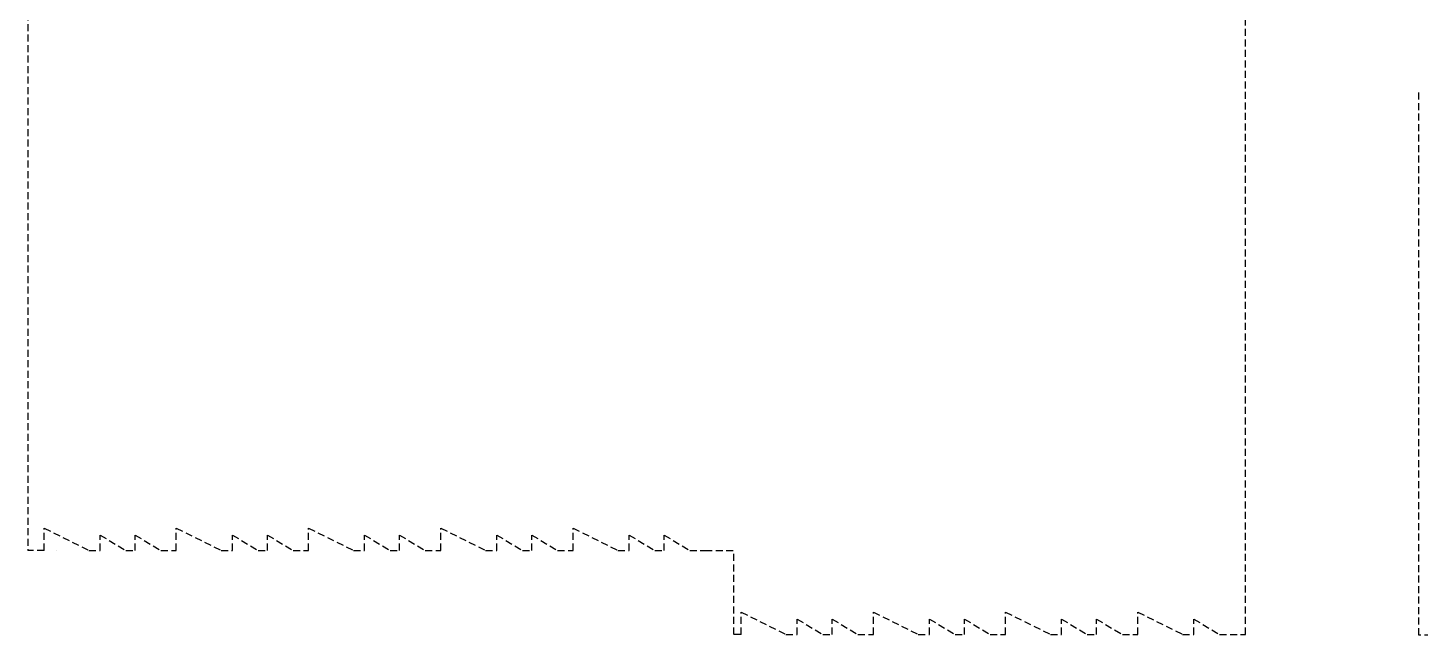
# Model space of a CAD drawing. Header units: millimetres. Extents: x 2090 to 2270, y 1357 to 1514.
# Drawn here: x 2176.84 to 2226.54, y 1396.46 to 1418.15 of the extents above; entities that cross this region are included whole.
import ezdxf

# ---------------------------------------------------------------- set-up
doc = ezdxf.new("R2010")
doc.units = ezdxf.units.MM
doc.linetypes.add('HIDDEN', pattern=[0.375, 0.25, -0.125])
doc.layers.add('PROJ', color=1, linetype='HIDDEN')

# ---------------------------------------------------------------- blocks, each defined once
blk = doc.blocks.new('BRISEPRJ')
at = {"layer": 'PROJ'}
for p, q in [((0, 0), (0, 0.8)), ((0, 0.8), (1.6, 0)), ((2, 0), (2, 0.55)), ((2, 0.55), (2.917, 0)), ((3.25, 0), (3.25, 0.55)), ((3.25, 0.55), (4.167, 0)), ((4.167, 0), (4.72, 0)), ((1.6, 0), (2, 0)), ((2.917, 0), (3.25, 0))]:
    blk.add_line(p, q, dxfattribs=at)

msp = doc.modelspace()

# ---------------------------------------------------------------- linework, layer by layer
at = {"layer": 'PROJ'}
for p, q in [((2176.83835, 1419.40901), (2176.83835, 1399.48901)), ((2220.29835, 1396.48901), (2220.29835, 1419.00901)), ((2226.49335, 1396.46401), (2226.49335, 1415.89901)), ((2177.41835, 1399.48901), (2176.83835, 1399.48901)), ((2177.85835, 1399.48901), (2177.85835, 1399.48901)), ((2201.01835, 1399.48901), (2202.04335, 1399.48901)), ((2202.04335, 1396.48901), (2202.04335, 1399.48901)), ((2216.45835, 1396.48901), (2216.45835, 1397.28901)), ((2216.45835, 1397.28901), (2218.05835, 1396.48901)), ((2218.45835, 1396.48901), (2218.45835, 1397.03901)), ((2218.45835, 1397.03901), (2219.37502, 1396.48901)), ((2202.29835, 1396.48901), (2202.04335, 1396.48901)), ((2218.05835, 1396.48901), (2218.45835, 1396.48901)), ((2219.37502, 1396.48901), (2220.29835, 1396.48901)), ((2232.56335, 1396.46401), (2226.49335, 1396.46401))]:
    msp.add_line(p, q, dxfattribs=at)

# ---------------------------------------------------------------- block references
for p in [(2177.41835, 1399.48901), (2182.13835, 1399.48901), (2186.85835, 1399.48901), (2191.57835, 1399.48901), (2196.29835, 1399.48901), (2202.29835, 1396.48901), (2207.01835, 1396.48901), (2211.73835, 1396.48901)]:
    msp.add_blockref('BRISEPRJ', p, dxfattribs=at)

doc.saveas('drawing.dxf')
